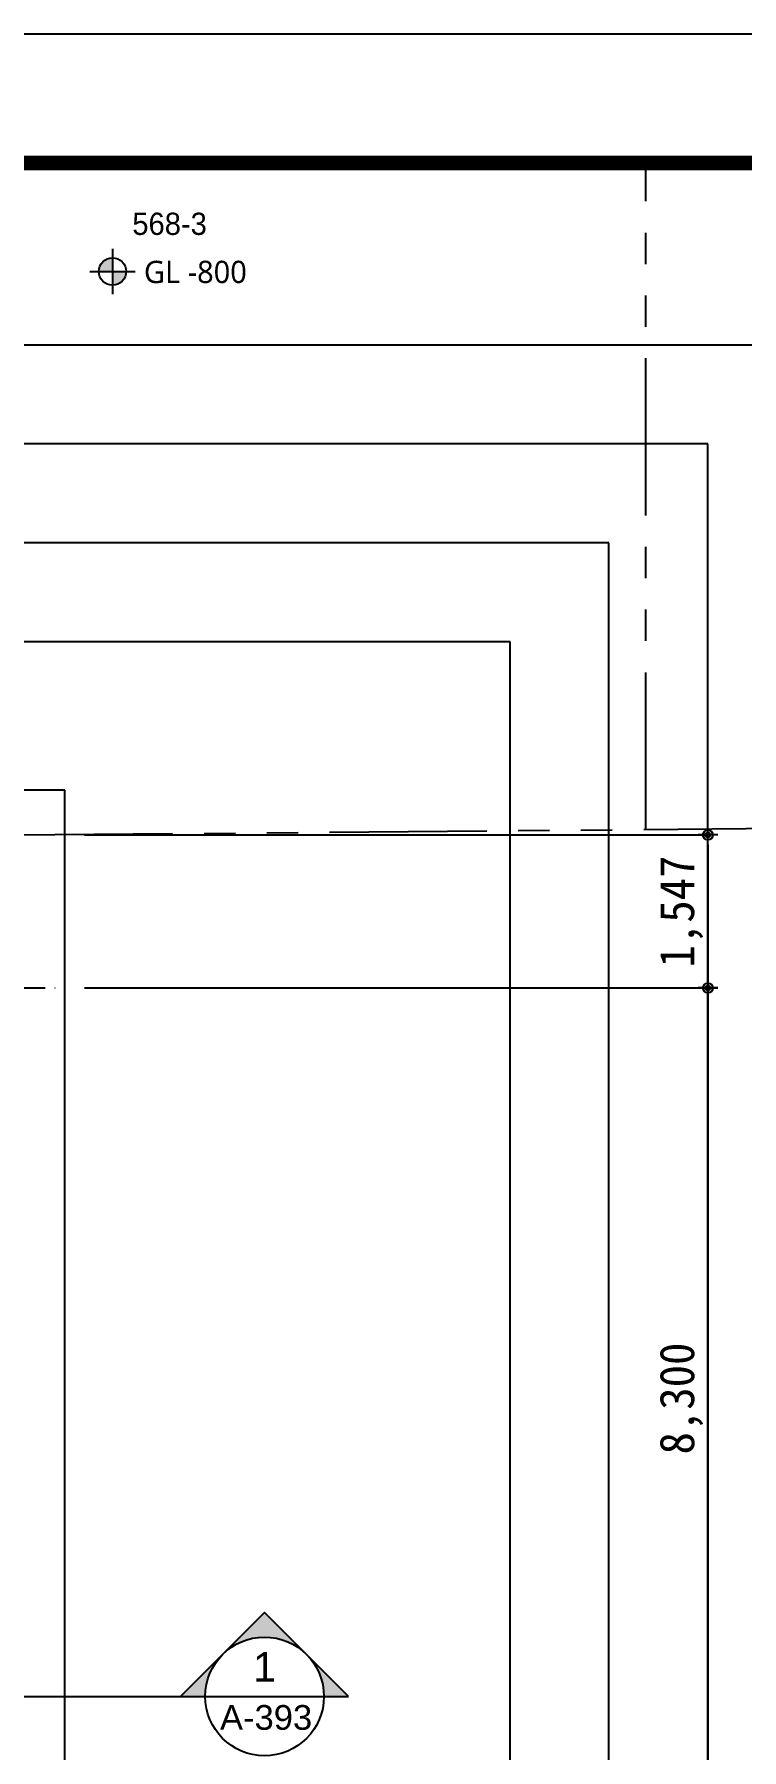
# Model space of a CAD drawing. Header units: millimetres. Extents: x 63000 to 126000, y 0 to 44550.
# Drawn here: x 107767 to 114917, y 27209 to 44550 of the extents above; entities that cross this region are included whole.
import ezdxf
from ezdxf.enums import TextEntityAlignment as Align

# ---------------------------------------------------------------- set-up
doc = ezdxf.new("R2010")
doc.units = ezdxf.units.MM
doc.header["$LTSCALE"] = 100
doc.linetypes.add('CEN', pattern=[62, 60, -1, 0, -1])
doc.linetypes.add('PHANTOM2', pattern=[31.750000000000004, 15.875, -3.175, 3.175, -3.175, 3.175, -3.175])
for name, color, linetype in [('A-MARK', 3, 'Continuous'), ('CEN', 1, 'CEN'), ('DIM', 7, 'Continuous'), ('FOR', 4, 'Continuous'), ('TEXT', 3, 'Continuous'), ('대지경계선', 2, 'PHANTOM2')]:
    doc.layers.add(name, color=color, linetype=linetype)
doc.layers.add('dim2', color=7, linetype='Continuous', true_color=0xf2f2f2)
doc.styles.add('1', font='')
doc.styles.get("Standard").update_dxf_attribs({"font": 'Arial.ttf'})
doc.styles.add('돋움', font='')
doc.styles.add('엑스포', font='')
doc.styles.get('1').set_extended_font_data('Dotum')
doc.styles.get('돋움').set_extended_font_data('DotumChe')
doc.styles.get('엑스포').set_extended_font_data('Malgun Gothic')
doc.dimstyles.new('ISO-25', dxfattribs={"dimtxt": 2.5, "dimasz": 2.5, "dimexe": 1.25, "dimexo": 0.625, "dimtad": 1, "dimtxsty": 'Standard', "dimcen": 2.5, "dimadec": 0, "dimazin": 0, "dimtfac": 1, "dimtmove": 0, "dimatfit": 3, "dimfxl": 1, "dimarcsym": 0})

# ---------------------------------------------------------------- blocks, each defined once
blk = doc.blocks.new('Z_DOT')
at = {"layer": 'DIM', "color": 7}
for p, q in [((-1, 0), (1, 0)), ((0, -1), (0, 1))]:
    blk.add_line(p, q, dxfattribs=at)
for radius in [0.5, 0.25]:
    blk.add_circle((0, 0), radius, dxfattribs=at)
blk = doc.blocks.new('*D64')
at = {"layer": 'Defpoints', "color": 0, "transparency": 16777216}
for p in [(108075.2498859687, 34909.14093280271), (108075.2498859687, 26609.14093280178), (114575.2498859688, 26609.14093280178)]:
    blk.add_point(p, dxfattribs=at)
at = {"layer": 'DIM', "color": 6, "lineweight": -2, "transparency": 16777216}
for p, q in [((108275.2498859687, 34909.14093280267), (114575.2498859688, 34909.14093280267)), ((114575.2498859688, 34809.14093280267), (114575.2498859688, 26709.14093280173)), ((108275.2498859687, 26609.14093280173), (114575.2498859688, 26609.14093280173))]:
    blk.add_line(p, q, dxfattribs=at)
at = {"layer": 'DIM', "color": 6, "lineweight": -2, "transparency": 16777216, "xscale": 100, "yscale": 100, "zscale": 100}
for p, rotation in [((114575.2498859688, 34909.14093280267), 90), ((114575.2498859688, 26609.14093280173), 270)]:
    blk.add_blockref('Z_DOT', p, dxfattribs=dict(at, rotation=rotation))
at = {"layer": 'DIM', "color": 0, "transparency": 16777216, "insert": (114306.9276489515, 30759.14093280219), "char_height": 350, "attachment_point": 5, "rotation": 89.99999999999999, "style": '돋움'}
blk.add_mtext('8,300', dxfattribs=at)
blk = doc.blocks.new('*D70')
at = {"layer": 'Defpoints', "color": 0, "transparency": 16777216}
for p in [(108075.2498859684, 36455.81359495934), (108075.2498859688, 34909.14093280178), (114575.249885969, 34909.14093280178)]:
    blk.add_point(p, dxfattribs=at)
at = {"layer": 'DIM', "color": 6, "lineweight": -2, "transparency": 16777216}
for p, q in [((108275.2498859685, 36455.8135949593), (114575.249885969, 36455.8135949593)), ((114575.249885969, 36355.8135949593), (114575.249885969, 35009.14093280174)), ((108275.2498859688, 34909.14093280174), (114575.249885969, 34909.14093280174))]:
    blk.add_line(p, q, dxfattribs=at)
at = {"layer": 'DIM', "color": 6, "lineweight": -2, "transparency": 16777216, "xscale": 100, "yscale": 100, "zscale": 100}
for p, rotation in [((114575.249885969, 36455.8135949593), 90), ((114575.249885969, 34909.14093280174), 270)]:
    blk.add_blockref('Z_DOT', p, dxfattribs=dict(at, rotation=rotation))
at = {"layer": 'DIM', "color": 0, "transparency": 16777216, "insert": (114306.9276489517, 35682.4772638805), "char_height": 350, "attachment_point": 5, "rotation": 89.99999999999999, "style": '돋움'}
blk.add_mtext('1,547', dxfattribs=at)
blk = doc.blocks.new('A$C0DB842BB')
at = {"layer": 'FOR', "color": 1}
blk.add_lwpolyline([(62999.99710626923, 0.0004614689387381), (62999.99710626923, 44550.0005029561), (-0.0029524266719818, 44550.0005029561), (-0.0029524266719818, 0.0004614689387381)], close=True, dxfattribs=at)
at = {"layer": 'FOR', "color": 7, "const_width": 150}
blk.add_lwpolyline([(61688.1001042577, 43249.50050174678), (2187.399548039073, 43249.50050174678), (2187.399548039073, 1749.922461817972), (61688.1001042577, 1749.922461817972)], close=True, dxfattribs=at)

msp = doc.modelspace()

# ---------------------------------------------------------------- hatches: boundary and pattern name
at = {"layer": 'A-MARK'}
for points in [[(110518.3355309128, 28171.78292628541), (110094.0714621976, 28596.04699499777), (109669.8073934896, 28171.78292628541, -0.414213562373084)], [(109669.8073934896, 28171.78292628541), (109245.5433247743, 27747.51885757363), (109494.0714621976, 27747.51885757363, -0.1989123673796604)], [(110518.3355309128, 28171.78292628541, -0.1989123673796571), (110694.0714621976, 27747.51885757363), (110942.5995996205, 27747.51885757363)]]:
    msp.add_hatch(color=256, dxfattribs=at).paths.add_polyline_path(points)
at = {"layer": 'dim2'}
h = msp.add_hatch(color=7, dxfattribs=at)
h.paths.add_polyline_path([(108556.6424894928, 42289.80804965983, 0.4142135623731046), (108418.5743076802, 42151.73986784101), (108556.6424894928, 42151.73986784101)])
h.paths.add_polyline_path([(108694.7106713093, 42151.73986784101), (108556.6424894928, 42151.73986784101), (108556.6424894928, 42013.67168602359, 0.4142135623730951)])

# ---------------------------------------------------------------- linework, layer by layer
at = {"layer": 'A-MARK'}
msp.add_line((100735.471190087, 27747.51885757363), (110942.5995996205, 27747.51885757363), dxfattribs=at)
msp.add_lwpolyline([(110942.5995996205, 27747.51885757363), (110094.0714621976, 28596.04699499719), (109245.5433247746, 27747.51885757363)], dxfattribs=at)
msp.add_circle((110094.0714621976, 27747.51885757363), 600, dxfattribs=at)
at = {"layer": 'CEN'}
msp.add_line((77075.24988596883, 34909.14093280176), (108075.2498859688, 34909.14093280176), dxfattribs=at)
at = {"layer": 'Defpoints', "color": 26}
for points in [[(115575.2498859688, 41409.14093280176), (69575.24988596883, 41409.14093280176), (69575.24988596883, 3309.140932801762), (115575.2498859688, 3309.140932801762)], [(114575.2498859688, 40409.14093280176), (70575.24988596883, 40409.14093280176), (70575.24988596883, 4309.140932801762), (114575.2498859688, 4309.140932801762)], [(113575.2498859688, 39409.14093280176), (71575.24988596883, 39409.14093280176), (71575.24988596883, 5309.140932801762), (113575.2498859688, 5309.140932801762)], [(112575.2498859688, 38409.14093280176), (72575.24988596883, 38409.14093280176), (72575.24988596883, 6309.140932801762), (112575.2498859688, 6309.140932801762)], [(108075.2498859688, 36909.14093280176), (77075.24988596883, 36909.14093280176), (77075.24988596883, 7809.140932801762), (108075.2498859688, 7809.140932801762)]]:
    msp.add_lwpolyline(points, close=True, dxfattribs=at)
at = {"layer": 'dim2', "color": 7}
for p, q in [((108556.6424894928, 42381.85350420478), (108556.6424894928, 41921.62623147865)), ((108326.5288531295, 42151.73986784101), (108786.7561258524, 42151.73986784101))]:
    msp.add_line(p, q, dxfattribs=at)
msp.add_circle((108556.6424894928, 42151.73986784101), 138.0681818181818, dxfattribs=at)
at = {"layer": '대지경계선', "color": 6, "linetype": 'PHANTOM2'}
for points in [[(113946.7575812259, 36511.96894360113), (113946.7575812259, 43200.08702272142)], [(107577.0004000736, 36455.83233981452), (119963.1001585429, 36564.99090815953)]]:
    msp.add_lwpolyline(points, dxfattribs=at)

# ---------------------------------------------------------------- block references
at = {"layer": 'TEXT'}
msp.add_blockref('A$C0DB842BB', (63000.00005869591, 0), dxfattribs=at)

# ---------------------------------------------------------------- texts
at = {"layer": 'A-MARK'}
for s, height, p in [('1', 300, (110094.0714621976, 28046.7326616908)), ('A-393', 250, (110109.3251801832, 27535.33092346031))]:
    msp.add_text(s, height=height, dxfattribs=at).set_placement(p, align=Align.MIDDLE_CENTER)
at = {"layer": 'dim2', "color": 7, "style": '엑스포'}
msp.add_text('GL -800', height=225, dxfattribs=at).set_placement((108874.4622215307, 42035.58344877523))
at = {"layer": 'TEXT', "style": '1'}
msp.add_text('568-3', height=225, dxfattribs=at).set_placement((108757.4928616298, 42521.99946201279))

# ---------------------------------------------------------------- dimensions: what is measured, and where the dimension line sits
at = {"layer": 'DIM'}
for base, p1, p2, picture, middle in [((114575.249885969, 34909.14093280178), (108075.2498859684, 36455.81359495933), (108075.2498859687, 34909.14093280176), '*D70', (114306.9276489517, 35682.47726388053)), ((114575.2498859688, 26609.14093280178), (108075.2498859686, 34909.1409328027), (108075.2498859686, 26609.14093280176), '*D64', (114306.9276489515, 30759.14093280221))]:
    dim = msp.add_linear_dim(base=base, p1=p1, p2=p2, angle=270, dimstyle='ISO-25', override={"dimscale": 100, "dimtxt": 3.5, "dimasz": 1, "dimexe": 0, "dimexo": 2, "dimgap": 0.6, "dimdec": 0, "dimlunit": 6, "dimtxsty": '돋움', "dimblk1": 'Z_DOT', "dimblk2": 'Z_DOT', "dimsah": 1, "dimclrd": 6, "dimclre": 6, "dimtix": 1}, dxfattribs=at)
    dim.commit()
    dim.dimension.update_dxf_attribs({"geometry": picture, "text_midpoint": middle})

doc.saveas('drawing.dxf')
